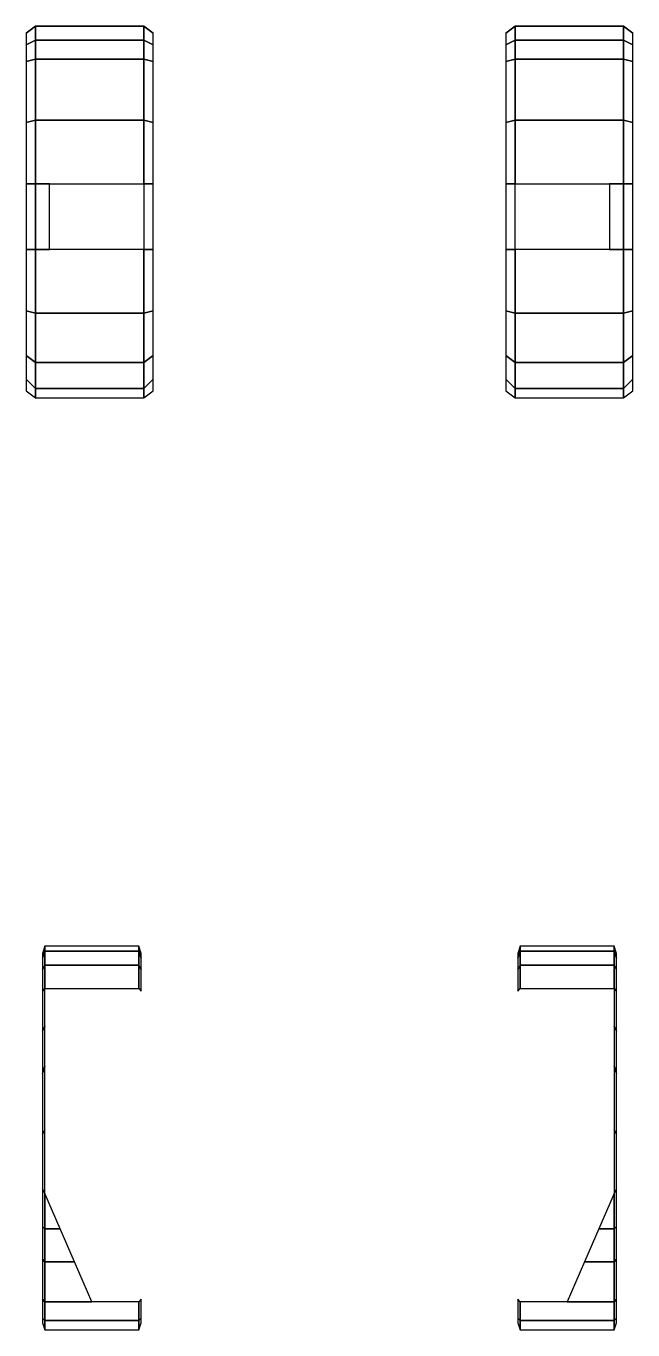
# Model space of a CAD drawing. Extents: x -1.29 to 1.29, y -2.77 to 2.77.
import ezdxf

# ---------------------------------------------------------------- set-up
doc = ezdxf.new("R2010")
doc.units = 0
doc.layers.add('FENDERS', color=6, linetype='CONTINUOUS')

msp = doc.modelspace()

# ---------------------------------------------------------------- linework, layer by layer
at = {"layer": 'FENDERS'}
for points in [[(-1.25, 2.77, 0.9), (-1.25, 2.77, 0.72), (-1.29, 2.74, 0.74), (-1.29, 2.74, 0.9)], [(-1.25, 2.71, 1.08), (-1.25, 2.77, 0.9), (-1.29, 2.74, 0.9), (-1.29, 2.69, 1.07)], [(-0.79, 2.77, 0.9), (-0.79, 2.77, 0.72), (-1.25, 2.77, 0.72), (-1.25, 2.77, 0.9)], [(-0.79, 2.71, 1.08), (-0.79, 2.77, 0.9), (-1.25, 2.77, 0.9), (-1.25, 2.71, 1.08)], [(-0.75, 2.74, 0.9), (-0.75, 2.74, 0.74), (-0.79, 2.77, 0.72), (-0.79, 2.77, 0.9)], [(-0.75, 2.69, 1.07), (-0.75, 2.74, 0.9), (-0.79, 2.77, 0.9), (-0.79, 2.71, 1.08)], [(0.79, 2.71, 1.08), (0.79, 2.77, 0.9), (0.75, 2.74, 0.9), (0.75, 2.69, 1.07)], [(0.79, 2.77, 0.9), (0.79, 2.77, 0.72), (0.75, 2.74, 0.74), (0.75, 2.74, 0.9)], [(1.25, 2.71, 1.08), (1.25, 2.77, 0.9), (0.79, 2.77, 0.9), (0.79, 2.71, 1.08)], [(1.25, 2.77, 0.9), (1.25, 2.77, 0.72), (0.79, 2.77, 0.72), (0.79, 2.77, 0.9)], [(1.29, 2.69, 1.07), (1.29, 2.74, 0.9), (1.25, 2.77, 0.9), (1.25, 2.71, 1.08)], [(1.29, 2.74, 0.9), (1.29, 2.74, 0.74), (1.25, 2.77, 0.72), (1.25, 2.77, 0.9)], [(-1.25, 2.63, 1.24), (-1.25, 2.71, 1.08), (-1.29, 2.69, 1.07), (-1.29, 2.62, 1.21)], [(-0.79, 2.63, 1.24), (-0.79, 2.71, 1.08), (-1.25, 2.71, 1.08), (-1.25, 2.63, 1.24)], [(-0.75, 2.62, 1.21), (-0.75, 2.69, 1.07), (-0.79, 2.71, 1.08), (-0.79, 2.63, 1.24)], [(0.79, 2.63, 1.24), (0.79, 2.71, 1.08), (0.75, 2.69, 1.07), (0.75, 2.62, 1.21)], [(1.25, 2.63, 1.24), (1.25, 2.71, 1.08), (0.79, 2.71, 1.08), (0.79, 2.63, 1.24)], [(1.29, 2.62, 1.21), (1.29, 2.69, 1.07), (1.25, 2.71, 1.08), (1.25, 2.63, 1.24)], [(-1.25, 2.37, 1.46), (-1.25, 2.63, 1.24), (-1.29, 2.62, 1.21), (-1.29, 2.36, 1.43)], [(-0.79, 2.37, 1.46), (-0.79, 2.63, 1.24), (-1.25, 2.63, 1.24), (-1.25, 2.37, 1.46)], [(-0.75, 2.36, 1.43), (-0.75, 2.62, 1.21), (-0.79, 2.63, 1.24), (-0.79, 2.37, 1.46)], [(0.79, 2.37, 1.46), (0.79, 2.63, 1.24), (0.75, 2.62, 1.21), (0.75, 2.36, 1.43)], [(1.25, 2.37, 1.46), (1.25, 2.63, 1.24), (0.79, 2.63, 1.24), (0.79, 2.37, 1.46)], [(1.29, 2.36, 1.43), (1.29, 2.62, 1.21), (1.25, 2.63, 1.24), (1.25, 2.37, 1.46)], [(-1.25, 2.1, 1.56), (-1.25, 2.37, 1.46), (-1.29, 2.36, 1.43), (-1.29, 2.1, 1.53)], [(-0.79, 2.1, 1.56), (-0.79, 2.37, 1.46), (-1.25, 2.37, 1.46), (-1.25, 2.1, 1.56)], [(-0.75, 2.1, 1.53), (-0.75, 2.36, 1.43), (-0.79, 2.37, 1.46), (-0.79, 2.1, 1.56)], [(0.79, 2.1, 1.56), (0.79, 2.37, 1.46), (0.75, 2.36, 1.43), (0.75, 2.1, 1.53)], [(1.25, 2.1, 1.56), (1.25, 2.37, 1.46), (0.79, 2.37, 1.46), (0.79, 2.1, 1.56)], [(1.29, 2.1, 1.53), (1.29, 2.36, 1.43), (1.25, 2.37, 1.46), (1.25, 2.1, 1.56)], [(-1.25, 1.82, 1.56), (-1.25, 2.1, 1.56), (-1.29, 2.1, 1.53), (-1.29, 1.82, 1.53)], [(-1.19, 1.82, 1.56), (-1.19, 2.1, 1.56), (-1.25, 2.1, 1.56), (-1.25, 1.82, 1.56)], [(-0.75, 1.82, 1.53), (-0.75, 2.1, 1.53), (-0.79, 2.1, 1.56), (-0.79, 1.82, 1.56)], [(0.79, 1.82, 1.56), (0.79, 2.1, 1.56), (0.75, 2.1, 1.53), (0.75, 1.82, 1.53)], [(1.25, 1.82, 1.56), (1.25, 2.1, 1.56), (1.19, 2.1, 1.56), (1.19, 1.82, 1.56)], [(1.29, 1.82, 1.53), (1.29, 2.1, 1.53), (1.25, 2.1, 1.56), (1.25, 1.82, 1.56)], [(-1.29, 1.82, 1.53), (-1.29, 1.56, 1.43), (-1.25, 1.55, 1.46), (-1.25, 1.82, 1.56)], [(-1.25, 1.82, 1.56), (-1.25, 1.55, 1.46), (-0.79, 1.55, 1.46), (-0.79, 1.82, 1.56)], [(-0.79, 1.82, 1.56), (-0.79, 1.55, 1.46), (-0.75, 1.56, 1.43), (-0.75, 1.82, 1.53)], [(0.75, 1.82, 1.53), (0.75, 1.56, 1.43), (0.79, 1.55, 1.46), (0.79, 1.82, 1.56)], [(0.79, 1.82, 1.56), (0.79, 1.55, 1.46), (1.25, 1.55, 1.46), (1.25, 1.82, 1.56)], [(1.25, 1.82, 1.56), (1.25, 1.55, 1.46), (1.29, 1.56, 1.43), (1.29, 1.82, 1.53)], [(-1.29, 1.56, 1.43), (-1.29, 1.37, 1.22), (-1.25, 1.34, 1.24), (-1.25, 1.55, 1.46)], [(-0.79, 1.55, 1.46), (-0.79, 1.34, 1.24), (-0.75, 1.37, 1.22), (-0.75, 1.56, 1.43)], [(0.75, 1.56, 1.43), (0.75, 1.37, 1.22), (0.79, 1.34, 1.24), (0.79, 1.55, 1.46)], [(1.25, 1.55, 1.46), (1.25, 1.34, 1.24), (1.29, 1.37, 1.22), (1.29, 1.56, 1.43)], [(-1.25, 1.55, 1.46), (-1.25, 1.34, 1.24), (-0.79, 1.34, 1.24), (-0.79, 1.55, 1.46)], [(0.79, 1.55, 1.46), (0.79, 1.34, 1.24), (1.25, 1.34, 1.24), (1.25, 1.55, 1.46)], [(-1.29, 1.37, 1.22), (-1.29, 1.27, 1.07), (-1.25, 1.23, 1.08), (-1.25, 1.34, 1.24)], [(-1.25, 1.34, 1.24), (-1.25, 1.23, 1.08), (-0.79, 1.23, 1.08), (-0.79, 1.34, 1.24)], [(-0.79, 1.34, 1.24), (-0.79, 1.23, 1.08), (-0.75, 1.27, 1.07), (-0.75, 1.37, 1.22)], [(0.75, 1.37, 1.22), (0.75, 1.27, 1.07), (0.79, 1.23, 1.08), (0.79, 1.34, 1.24)], [(0.79, 1.34, 1.24), (0.79, 1.23, 1.08), (1.25, 1.23, 1.08), (1.25, 1.34, 1.24)], [(1.25, 1.34, 1.24), (1.25, 1.23, 1.08), (1.29, 1.27, 1.07), (1.29, 1.37, 1.22)], [(-1.29, 1.27, 1.07), (-1.29, 1.22, 0.9), (-1.25, 1.19, 0.9), (-1.25, 1.23, 1.08)], [(-1.25, 1.23, 1.08), (-1.25, 1.19, 0.9), (-0.79, 1.19, 0.9), (-0.79, 1.23, 1.08)], [(-0.79, 1.23, 1.08), (-0.79, 1.19, 0.9), (-0.75, 1.22, 0.9), (-0.75, 1.27, 1.07)], [(0.75, 1.27, 1.07), (0.75, 1.22, 0.9), (0.79, 1.19, 0.9), (0.79, 1.23, 1.08)], [(0.79, 1.23, 1.08), (0.79, 1.19, 0.9), (1.25, 1.19, 0.9), (1.25, 1.23, 1.08)], [(1.25, 1.23, 1.08), (1.25, 1.19, 0.9), (1.29, 1.22, 0.9), (1.29, 1.27, 1.07)], [(-1.21, -1.16, 0.8), (-1.21, -1.14, 0.62), (-1.22, -1.17, 0.63), (-1.22, -1.19, 0.8)], [(-1.21, -1.22, 0.98), (-1.21, -1.16, 0.8), (-1.22, -1.19, 0.8), (-1.22, -1.24, 0.96)], [(-0.81, -1.16, 0.8), (-0.81, -1.14, 0.62), (-1.21, -1.14, 0.62), (-1.21, -1.16, 0.8)], [(-0.81, -1.22, 0.98), (-0.81, -1.16, 0.8), (-1.21, -1.16, 0.8), (-1.21, -1.22, 0.98)], [(-0.8, -1.19, 0.8), (-0.8, -1.17, 0.63), (-0.81, -1.14, 0.62), (-0.81, -1.16, 0.8)], [(-0.8, -1.24, 0.96), (-0.8, -1.19, 0.8), (-0.81, -1.16, 0.8), (-0.81, -1.22, 0.98)], [(0.81, -1.16, 0.8), (0.81, -1.14, 0.62), (0.8, -1.17, 0.63), (0.8, -1.19, 0.8)], [(0.81, -1.22, 0.98), (0.81, -1.16, 0.8), (0.8, -1.19, 0.8), (0.8, -1.24, 0.96)], [(1.21, -1.16, 0.8), (1.21, -1.14, 0.62), (0.81, -1.14, 0.62), (0.81, -1.16, 0.8)], [(1.21, -1.22, 0.98), (1.21, -1.16, 0.8), (0.81, -1.16, 0.8), (0.81, -1.22, 0.98)], [(1.22, -1.19, 0.8), (1.22, -1.17, 0.63), (1.21, -1.14, 0.62), (1.21, -1.16, 0.8)], [(1.22, -1.24, 0.96), (1.22, -1.19, 0.8), (1.21, -1.16, 0.8), (1.21, -1.22, 0.98)], [(-1.21, -1.32, 1.14), (-1.21, -1.22, 0.98), (-1.22, -1.24, 0.96), (-1.22, -1.33, 1.12)], [(-0.81, -1.32, 1.14), (-0.81, -1.22, 0.98), (-1.21, -1.22, 0.98), (-1.21, -1.32, 1.14)], [(-0.8, -1.33, 1.12), (-0.8, -1.24, 0.96), (-0.81, -1.22, 0.98), (-0.81, -1.32, 1.14)], [(0.81, -1.32, 1.14), (0.81, -1.22, 0.98), (0.8, -1.24, 0.96), (0.8, -1.33, 1.12)], [(1.21, -1.32, 1.14), (1.21, -1.22, 0.98), (0.81, -1.22, 0.98), (0.81, -1.32, 1.14)], [(1.22, -1.33, 1.12), (1.22, -1.24, 0.96), (1.21, -1.22, 0.98), (1.21, -1.32, 1.14)], [(-1.21, -1.48, 1.3), (-1.21, -1.32, 1.14), (-1.22, -1.33, 1.12), (-1.22, -1.5, 1.28)], [(1.22, -1.5, 1.28), (1.22, -1.33, 1.12), (1.21, -1.32, 1.14), (1.21, -1.48, 1.3)], [(-1.21, -1.65, 1.42), (-1.21, -1.48, 1.3), (-1.22, -1.5, 1.28), (-1.22, -1.68, 1.39)], [(1.22, -1.68, 1.39), (1.22, -1.5, 1.28), (1.21, -1.48, 1.3), (1.21, -1.65, 1.42)], [(-1.21, -1.92, 1.51), (-1.21, -1.65, 1.42), (-1.22, -1.68, 1.39), (-1.22, -1.94, 1.47)], [(1.22, -1.94, 1.47), (1.22, -1.68, 1.39), (1.21, -1.65, 1.42), (1.21, -1.92, 1.51)], [(-1.21, -2.19, 1.51), (-1.21, -1.92, 1.51), (-1.22, -1.94, 1.47), (-1.22, -2.17, 1.47)], [(1.22, -2.17, 1.47), (1.22, -1.94, 1.47), (1.21, -1.92, 1.51), (1.21, -2.19, 1.51)], [(-1.21, -2.34, 1.45), (-1.21, -2.19, 1.51), (-1.22, -2.17, 1.47), (-1.22, -2.33, 1.42)], [(-1.1448, -2.34, 1.45), (-1.21, -2.19, 1.51), (-1.21, -2.19, 1.51), (-1.21, -2.34, 1.45)], [(1.21, -2.34, 1.45), (1.21, -2.19, 1.51), (1.21, -2.19, 1.51), (1.1448, -2.34, 1.45)], [(1.22, -2.33, 1.42), (1.22, -2.17, 1.47), (1.21, -2.19, 1.51), (1.21, -2.34, 1.45)], [(-1.21, -2.48, 1.39), (-1.21, -2.34, 1.45), (-1.22, -2.33, 1.42), (-1.22, -2.47, 1.36)], [(-1.0839, -2.48, 1.39), (-1.1448, -2.34, 1.45), (-1.21, -2.34, 1.45), (-1.21, -2.48, 1.39)], [(1.21, -2.48, 1.39), (1.21, -2.34, 1.45), (1.1448, -2.34, 1.45), (1.0839, -2.48, 1.39)], [(1.22, -2.47, 1.36), (1.22, -2.33, 1.42), (1.21, -2.34, 1.45), (1.21, -2.48, 1.39)], [(-1.21, -2.65, 1.25), (-1.21, -2.48, 1.39), (-1.22, -2.47, 1.36), (-1.22, -2.64, 1.22)], [(-1.01, -2.65, 1.25), (-1.0839, -2.48, 1.39), (-1.21, -2.48, 1.39), (-1.21, -2.65, 1.25)], [(1.21, -2.65, 1.25), (1.21, -2.48, 1.39), (1.0839, -2.48, 1.39), (1.01, -2.65, 1.25)], [(1.22, -2.64, 1.22), (1.22, -2.47, 1.36), (1.21, -2.48, 1.39), (1.21, -2.65, 1.25)], [(-1.21, -2.73, 1.18), (-1.21, -2.65, 1.25), (-1.22, -2.64, 1.22), (-1.22, -2.72, 1.15)], [(-0.81, -2.73, 1.18), (-0.81, -2.65, 1.25), (-1.21, -2.65, 1.25), (-1.21, -2.73, 1.18)], [(-0.8, -2.72, 1.15), (-0.8, -2.64, 1.22), (-0.81, -2.65, 1.25), (-0.81, -2.73, 1.18)], [(0.81, -2.73, 1.18), (0.81, -2.65, 1.25), (0.8, -2.64, 1.22), (0.8, -2.72, 1.15)], [(1.21, -2.73, 1.18), (1.21, -2.65, 1.25), (0.81, -2.65, 1.25), (0.81, -2.73, 1.18)], [(1.22, -2.72, 1.15), (1.22, -2.64, 1.22), (1.21, -2.65, 1.25), (1.21, -2.73, 1.18)], [(-1.21, -2.77, 1.07), (-1.21, -2.73, 1.18), (-1.22, -2.72, 1.15), (-1.22, -2.74, 1.07)], [(-0.81, -2.77, 1.07), (-0.81, -2.73, 1.18), (-1.21, -2.73, 1.18), (-1.21, -2.77, 1.07)], [(-0.8, -2.74, 1.07), (-0.8, -2.72, 1.15), (-0.81, -2.73, 1.18), (-0.81, -2.77, 1.07)], [(0.81, -2.77, 1.07), (0.81, -2.73, 1.18), (0.8, -2.72, 1.15), (0.8, -2.74, 1.07)], [(1.21, -2.77, 1.07), (1.21, -2.73, 1.18), (0.81, -2.73, 1.18), (0.81, -2.77, 1.07)], [(1.22, -2.74, 1.07), (1.22, -2.72, 1.15), (1.21, -2.73, 1.18), (1.21, -2.77, 1.07)]]:
    msp.add_3dface(points, dxfattribs=at)

doc.saveas('drawing.dxf')
